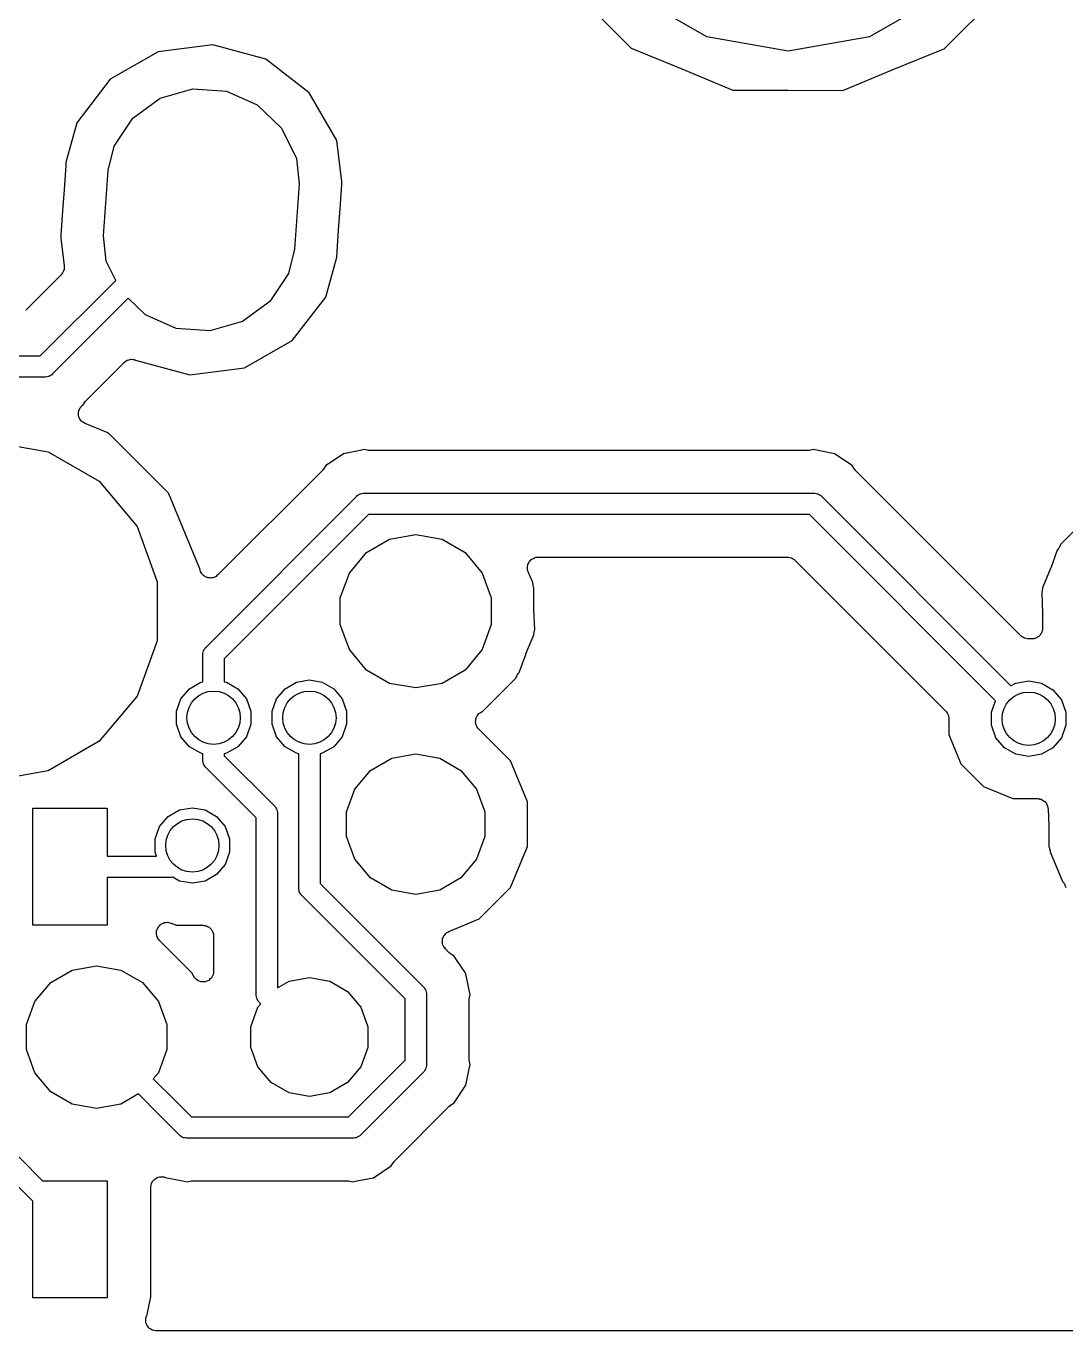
# Model space of a CAD drawing. Extents: x 240.1 to 314.9, y -176.2 to -102.8.
# Drawn here: x 249.35 to 261.76, y -176.23 to -160.66 of the extents above; entities that cross this region are included whole.
import ezdxf

# ---------------------------------------------------------------- set-up
doc = ezdxf.new("R2010")
doc.units = 0
doc.header["$MEASUREMENT"] = 0
doc.layers.add('BLACK', color=7, linetype='CONTINUOUS')

msp = doc.modelspace()

# ---------------------------------------------------------------- linework, layer by layer
at = {"layer": 'BLACK', "linetype": 'CONTINUOUS'}
for p, q in [((255.638, -159.986), (256.571, -160.919)), ((260.316, -160.922), (261.249, -159.989)), ((257.473, -160.787), (256.617, -160.293)), ((260.273, -160.293), (259.417, -160.787)), ((258.445, -160.958), (257.473, -160.787)), ((259.417, -160.787), (258.445, -160.958)), ((250.924, -160.964), (250.354, -161.291)), ((251.576, -160.881), (250.924, -160.964)), ((252.21, -161.053), (251.576, -160.881)), ((256.571, -160.919), (257.174, -161.169)), ((259.706, -161.173), (260.316, -160.923)), ((260.316, -160.923), (260.316, -160.922)), ((252.729, -161.454), (252.21, -161.053)), ((257.174, -161.169), (257.174, -161.169)), ((257.174, -161.169), (257.174, -161.169)), ((257.174, -161.169), (257.782, -161.423)), ((259.098, -161.425), (259.706, -161.173)), ((259.706, -161.173), (259.706, -161.173)), ((259.706, -161.173), (259.706, -161.173)), ((250.354, -161.291), (249.953, -161.81)), ((250.95, -161.517), (251.338, -161.406)), ((251.338, -161.406), (251.74, -161.434)), ((251.74, -161.434), (252.108, -161.597)), ((257.782, -161.423), (258.44, -161.423)), ((258.44, -161.423), (258.44, -161.423)), ((258.44, -161.423), (258.44, -161.423)), ((258.44, -161.423), (259.098, -161.425)), ((250.624, -161.755), (250.95, -161.517)), ((252.108, -161.597), (252.398, -161.877)), ((253.056, -162.024), (252.729, -161.454)), ((250.399, -162.089), (250.624, -161.755)), ((249.953, -161.81), (249.824, -162.284)), ((252.398, -161.877), (252.575, -162.239)), ((253.118, -162.511), (253.056, -162.024)), ((250.327, -162.382), (250.399, -162.089)), ((249.822, -162.32), (249.802, -162.61)), ((249.824, -162.284), (249.822, -162.32)), ((249.822, -162.32), (249.822, -162.32)), ((252.575, -162.239), (252.607, -162.539)), ((250.273, -163.161), (250.327, -162.382)), ((253.116, -162.547), (253.118, -162.511)), ((249.802, -162.61), (249.784, -162.863)), ((252.607, -162.539), (252.553, -163.318)), ((253.096, -162.837), (253.116, -162.547)), ((253.116, -162.547), (253.116, -162.547)), ((253.078, -163.09), (253.096, -162.837)), ((253.096, -162.837), (253.096, -162.837)), ((249.784, -162.863), (249.764, -163.153)), ((249.784, -162.863), (249.784, -162.863)), ((249.764, -163.153), (249.762, -163.189)), ((249.764, -163.153), (249.764, -163.153)), ((253.061, -163.347), (253.078, -163.09)), ((253.078, -163.09), (253.078, -163.09)), ((249.762, -163.189), (249.804, -163.518)), ((250.305, -163.461), (250.273, -163.161)), ((250.418, -163.693), (250.305, -163.461)), ((252.553, -163.318), (252.481, -163.611)), ((252.927, -163.89), (253.056, -163.416)), ((253.056, -163.416), (253.061, -163.347)), ((249.768, -163.624), (249.345, -164.047)), ((249.776, -163.613), (249.768, -163.624)), ((249.785, -163.603), (249.776, -163.613)), ((249.788, -163.595), (249.785, -163.603)), ((249.793, -163.588), (249.788, -163.595)), ((249.797, -163.575), (249.793, -163.588)), ((249.802, -163.562), (249.797, -163.575)), ((249.805, -163.545), (249.802, -163.554)), ((249.802, -163.554), (249.802, -163.562)), ((249.804, -163.518), (249.803, -163.532)), ((249.803, -163.532), (249.805, -163.545)), ((252.481, -163.611), (252.256, -163.945)), ((249.518, -164.592), (250.418, -163.693)), ((250.566, -163.904), (249.665, -164.805)), ((250.772, -164.103), (250.566, -163.904)), ((252.526, -164.409), (252.927, -163.89)), ((252.256, -163.945), (251.93, -164.183)), ((251.14, -164.266), (250.772, -164.103)), ((251.93, -164.183), (251.542, -164.294)), ((251.542, -164.294), (251.14, -164.266)), ((251.956, -164.736), (252.526, -164.409)), ((248.037, -164.592), (249.518, -164.592)), ((250.073, -165.115), (250.518, -164.67)), ((250.518, -164.67), (250.521, -164.668)), ((250.521, -164.668), (250.523, -164.666)), ((250.523, -164.666), (250.539, -164.655)), ((250.539, -164.655), (250.554, -164.644)), ((250.554, -164.644), (250.557, -164.644)), ((250.557, -164.644), (250.56, -164.642)), ((250.56, -164.642), (250.579, -164.638)), ((250.579, -164.638), (250.597, -164.633)), ((250.597, -164.633), (250.6, -164.633)), ((250.6, -164.633), (250.603, -164.633)), ((250.603, -164.633), (250.622, -164.635)), ((250.622, -164.635), (250.641, -164.637)), ((250.641, -164.637), (250.644, -164.638)), ((250.644, -164.638), (250.647, -164.639)), ((250.647, -164.639), (250.655, -164.643)), ((250.655, -164.643), (251.304, -164.819)), ((249.565, -164.846), (248.084, -164.846)), ((249.582, -164.847), (249.565, -164.846)), ((249.599, -164.843), (249.582, -164.847)), ((249.615, -164.84), (249.599, -164.843)), ((249.62, -164.837), (249.615, -164.84)), ((249.625, -164.836), (249.62, -164.837)), ((249.639, -164.826), (249.625, -164.836)), ((249.654, -164.818), (249.639, -164.826)), ((249.665, -164.805), (249.654, -164.818)), ((251.304, -164.819), (251.956, -164.736)), ((250.022, -165.182), (250.026, -165.179)), ((250.026, -165.179), (250.028, -165.178)), ((250.028, -165.178), (250.057, -165.134)), ((250.057, -165.134), (250.066, -165.125)), ((250.066, -165.125), (250.073, -165.115)), ((249.974, -165.29), (249.976, -165.273)), ((249.975, -165.295), (249.974, -165.29)), ((249.975, -165.299), (249.975, -165.295)), ((249.98, -165.316), (249.975, -165.299)), ((249.976, -165.255), (249.978, -165.251)), ((249.976, -165.273), (249.976, -165.255)), ((249.978, -165.246), (249.986, -165.231)), ((249.978, -165.251), (249.978, -165.246)), ((249.984, -165.333), (249.98, -165.316)), ((249.987, -165.337), (249.984, -165.333)), ((249.986, -165.231), (249.993, -165.214)), ((249.988, -165.341), (249.987, -165.337)), ((249.993, -165.214), (249.996, -165.211)), ((249.996, -165.211), (249.998, -165.207)), ((249.998, -165.207), (250.011, -165.195)), ((250.011, -165.195), (250.022, -165.182)), ((249.999, -165.355), (249.988, -165.341)), ((250.009, -165.37), (249.999, -165.355)), ((250.012, -165.372), (250.009, -165.37)), ((250.015, -165.376), (250.012, -165.372)), ((250.03, -165.385), (250.015, -165.376)), ((250.044, -165.396), (250.03, -165.385)), ((250.049, -165.397), (250.044, -165.396)), ((250.053, -165.399), (250.049, -165.397)), ((250.325, -165.509), (250.053, -165.399)), ((248.92, -165.615), (249.612, -165.737)), ((250.33, -165.513), (250.325, -165.509)), ((250.332, -165.514), (250.33, -165.513)), ((251.046, -166.228), (250.332, -165.514)), ((249.612, -165.737), (250.221, -166.089)), ((253.137, -165.76), (253, -165.851)), ((253.334, -165.721), (253.137, -165.76)), ((253.385, -165.711), (253.334, -165.721)), ((253.334, -165.721), (253.334, -165.721)), ((253.435, -165.721), (253.385, -165.711)), ((253.447, -165.721), (253.435, -165.721)), ((253.46, -165.723), (253.447, -165.721)), ((258.676, -165.723), (253.46, -165.723)), ((258.688, -165.721), (258.676, -165.723)), ((258.701, -165.721), (258.688, -165.721)), ((258.751, -165.711), (258.701, -165.721)), ((258.801, -165.721), (258.751, -165.711)), ((258.999, -165.76), (258.801, -165.721)), ((258.801, -165.721), (258.801, -165.721)), ((259.209, -165.9), (258.999, -165.76)), ((252.89, -165.952), (252.883, -165.962)), ((252.898, -165.943), (252.89, -165.952)), ((252.927, -165.9), (252.898, -165.943)), ((253, -165.851), (252.927, -165.9)), ((259.237, -165.943), (259.209, -165.9)), ((259.246, -165.952), (259.237, -165.943)), ((259.253, -165.962), (259.246, -165.952)), ((250.221, -166.089), (250.673, -166.628)), ((252.883, -165.962), (251.638, -167.206)), ((261.223, -167.932), (259.253, -165.962)), ((251.047, -166.23), (251.046, -166.228)), ((251.051, -166.237), (251.047, -166.23)), ((251.422, -167.132), (251.051, -166.237)), ((253.291, -166.272), (253.302, -166.259)), ((253.302, -166.259), (253.316, -166.251)), ((253.316, -166.251), (253.33, -166.241)), ((253.33, -166.241), (253.336, -166.24)), ((253.336, -166.24), (253.341, -166.237)), ((253.341, -166.237), (253.357, -166.234)), ((253.357, -166.234), (253.373, -166.23)), ((253.373, -166.23), (253.39, -166.231)), ((253.39, -166.231), (258.746, -166.231)), ((258.746, -166.231), (258.762, -166.23)), ((258.762, -166.23), (258.779, -166.234)), ((258.779, -166.234), (258.795, -166.237)), ((258.795, -166.237), (258.8, -166.24)), ((258.8, -166.24), (258.806, -166.241)), ((258.806, -166.241), (258.819, -166.251)), ((258.819, -166.251), (258.834, -166.259)), ((258.834, -166.259), (258.845, -166.272)), ((251.501, -168.062), (253.291, -166.272)), ((258.845, -166.272), (261.103, -168.531)), ((253.437, -166.485), (251.714, -168.208)), ((258.698, -166.485), (253.437, -166.485)), ((260.92, -168.707), (258.698, -166.485)), ((262.092, -166.446), (261.696, -166.842)), ((250.673, -166.628), (250.914, -167.288)), ((253.687, -166.78), (254, -166.725)), ((254, -166.725), (254.313, -166.78)), ((253.412, -166.939), (253.687, -166.78)), ((254.313, -166.78), (254.588, -166.939)), ((261.675, -166.887), (261.667, -166.896)), ((261.679, -166.877), (261.675, -166.887)), ((261.684, -166.869), (261.679, -166.877)), ((261.696, -166.842), (261.684, -166.869)), ((253.208, -167.183), (253.412, -166.939)), ((254.588, -166.939), (254.792, -167.183)), ((255.35, -167.057), (255.355, -167.05)), ((255.355, -167.05), (255.359, -167.043)), ((255.359, -167.043), (255.369, -167.033)), ((255.369, -167.033), (255.378, -167.023)), ((255.378, -167.023), (255.385, -167.019)), ((255.385, -167.019), (255.391, -167.013)), ((255.391, -167.013), (255.404, -167.008)), ((255.404, -167.008), (255.416, -167.001)), ((255.416, -167.001), (255.424, -166.999)), ((255.424, -166.999), (255.432, -166.996)), ((255.432, -166.996), (255.446, -166.996)), ((255.446, -166.996), (255.459, -166.993)), ((255.459, -166.993), (258.435, -166.993)), ((258.435, -166.993), (258.441, -166.994)), ((258.441, -166.994), (258.447, -166.994)), ((258.447, -166.994), (258.463, -166.998)), ((258.463, -166.998), (258.479, -167.001)), ((258.479, -167.001), (258.484, -167.004)), ((258.484, -167.004), (258.489, -167.005)), ((258.489, -167.005), (258.503, -167.015)), ((258.503, -167.015), (258.517, -167.023)), ((258.517, -167.023), (258.521, -167.027)), ((258.521, -167.027), (258.525, -167.03)), ((258.525, -167.03), (260.325, -168.83)), ((261.657, -166.909), (261.578, -167.126)), ((261.661, -166.906), (261.657, -166.909)), ((261.667, -166.896), (261.661, -166.906)), ((251.426, -167.151), (251.422, -167.132)), ((251.427, -167.153), (251.426, -167.151)), ((251.427, -167.155), (251.427, -167.153)), ((251.431, -167.165), (251.427, -167.155)), ((251.439, -167.177), (251.431, -167.165)), ((251.445, -167.189), (251.439, -167.177)), ((251.451, -167.195), (251.445, -167.189)), ((251.455, -167.202), (251.451, -167.195)), ((251.466, -167.211), (251.455, -167.202)), ((253.099, -167.481), (253.208, -167.183)), ((254.792, -167.183), (254.901, -167.481)), ((255.333, -167.126), (255.334, -167.112)), ((255.334, -167.134), (255.333, -167.126)), ((255.334, -167.098), (255.337, -167.09)), ((255.334, -167.112), (255.334, -167.098)), ((255.334, -167.142), (255.334, -167.134)), ((255.339, -167.155), (255.334, -167.142)), ((255.337, -167.09), (255.338, -167.082)), ((255.338, -167.082), (255.345, -167.07)), ((255.342, -167.169), (255.339, -167.155)), ((255.396, -167.298), (255.342, -167.169)), ((255.345, -167.07), (255.35, -167.057)), ((261.576, -167.131), (261.481, -167.36)), ((261.577, -167.128), (261.576, -167.131)), ((261.578, -167.126), (261.577, -167.128)), ((250.914, -167.288), (250.914, -167.992)), ((251.476, -167.221), (251.466, -167.211)), ((251.483, -167.224), (251.476, -167.221)), ((251.49, -167.229), (251.483, -167.224)), ((251.503, -167.233), (251.49, -167.229)), ((251.516, -167.239), (251.503, -167.233)), ((251.524, -167.24), (251.516, -167.239)), ((251.532, -167.242), (251.524, -167.24)), ((251.546, -167.242), (251.532, -167.242)), ((251.56, -167.243), (251.546, -167.242)), ((251.568, -167.241), (251.56, -167.243)), ((251.576, -167.24), (251.568, -167.241)), ((251.589, -167.235), (251.576, -167.24)), ((251.602, -167.232), (251.589, -167.235)), ((251.609, -167.227), (251.602, -167.232)), ((251.617, -167.224), (251.609, -167.227)), ((251.627, -167.214), (251.617, -167.224)), ((251.638, -167.206), (251.627, -167.214)), ((255.396, -167.309), (255.396, -167.298)), ((255.401, -167.33), (255.396, -167.309)), ((255.396, -167.309), (255.396, -167.309)), ((255.396, -167.309), (255.396, -167.309)), ((255.406, -167.352), (255.401, -167.33)), ((255.409, -167.36), (255.406, -167.352)), ((255.406, -167.352), (255.406, -167.352)), ((255.406, -167.352), (255.406, -167.352)), ((255.409, -167.608), (255.409, -167.36)), ((261.481, -167.36), (261.481, -167.368)), ((253.099, -167.799), (253.099, -167.481)), ((254.901, -167.481), (254.901, -167.799)), ((261.473, -167.411), (261.471, -167.419)), ((261.471, -167.419), (261.481, -167.667)), ((261.477, -167.39), (261.473, -167.411)), ((261.473, -167.411), (261.473, -167.411)), ((261.473, -167.411), (261.473, -167.411)), ((261.481, -167.368), (261.477, -167.39)), ((261.481, -167.368), (261.481, -167.368)), ((261.481, -167.368), (261.481, -167.368)), ((255.409, -167.61), (255.409, -167.608)), ((255.409, -167.613), (255.409, -167.61)), ((255.419, -167.861), (255.409, -167.613)), ((261.481, -167.667), (261.481, -167.67)), ((261.481, -167.67), (261.481, -167.672)), ((261.481, -167.672), (261.481, -167.842)), ((253.208, -168.097), (253.099, -167.799)), ((254.901, -167.799), (254.792, -168.097)), ((255.314, -168.149), (255.409, -167.92)), ((255.409, -167.912), (255.413, -167.89)), ((255.409, -167.92), (255.409, -167.912)), ((255.409, -167.912), (255.409, -167.912)), ((255.409, -167.912), (255.409, -167.912)), ((255.413, -167.89), (255.417, -167.869)), ((255.417, -167.869), (255.419, -167.861)), ((255.417, -167.869), (255.417, -167.869)), ((255.417, -167.869), (255.417, -167.869)), ((261.228, -167.935), (261.223, -167.932)), ((261.231, -167.94), (261.228, -167.935)), ((261.246, -167.948), (261.231, -167.94)), ((261.259, -167.958), (261.246, -167.948)), ((261.265, -167.959), (261.259, -167.958)), ((261.27, -167.962), (261.265, -167.959)), ((261.286, -167.965), (261.27, -167.962)), ((261.302, -167.969), (261.286, -167.965)), ((261.308, -167.968), (261.302, -167.969)), ((261.313, -167.969), (261.308, -167.968)), ((261.354, -167.969), (261.313, -167.969)), ((261.365, -167.967), (261.354, -167.969)), ((261.376, -167.967), (261.365, -167.967)), ((261.387, -167.964), (261.376, -167.967)), ((261.398, -167.962), (261.387, -167.964)), ((261.407, -167.956), (261.398, -167.962)), ((261.418, -167.952), (261.407, -167.956)), ((261.426, -167.945), (261.418, -167.952)), ((261.436, -167.94), (261.426, -167.945)), ((261.443, -167.931), (261.436, -167.94)), ((261.451, -167.924), (261.443, -167.931)), ((261.457, -167.914), (261.451, -167.924)), ((261.464, -167.906), (261.457, -167.914)), ((261.468, -167.895), (261.464, -167.906)), ((261.473, -167.886), (261.468, -167.895)), ((261.475, -167.875), (261.473, -167.886)), ((261.479, -167.864), (261.475, -167.875)), ((261.481, -167.842), (261.479, -167.853)), ((261.479, -167.853), (261.479, -167.864)), ((250.914, -167.992), (250.673, -168.652)), ((251.459, -168.145), (251.463, -168.128)), ((251.463, -168.128), (251.466, -168.112)), ((251.466, -168.112), (251.469, -168.107)), ((251.469, -168.107), (251.47, -168.101)), ((251.47, -168.101), (251.48, -168.087)), ((251.48, -168.087), (251.488, -168.073)), ((251.488, -168.073), (251.501, -168.062)), ((253.412, -168.341), (253.208, -168.097)), ((254.792, -168.097), (254.588, -168.341)), ((251.46, -168.161), (251.459, -168.145)), ((251.46, -168.27), (251.46, -168.161)), ((251.46, -168.481), (251.46, -168.27)), ((251.46, -168.27), (251.46, -168.27)), ((251.714, -168.208), (251.714, -168.481)), ((255.233, -168.371), (255.312, -168.154)), ((255.312, -168.154), (255.313, -168.152)), ((255.313, -168.152), (255.314, -168.149)), ((253.687, -168.5), (253.412, -168.341)), ((254.588, -168.341), (254.313, -168.5)), ((254.798, -168.834), (255.194, -168.438)), ((255.194, -168.438), (255.206, -168.411)), ((255.206, -168.411), (255.211, -168.403)), ((255.211, -168.403), (255.215, -168.393)), ((255.215, -168.393), (255.223, -168.384)), ((255.223, -168.384), (255.229, -168.374)), ((255.229, -168.374), (255.233, -168.371)), ((251.196, -168.684), (251.297, -168.564)), ((251.297, -168.564), (251.433, -168.486)), ((251.433, -168.486), (251.46, -168.481)), ((251.714, -168.481), (251.741, -168.486)), ((251.741, -168.486), (251.877, -168.564)), ((251.877, -168.564), (251.978, -168.684)), ((252.339, -168.684), (252.44, -168.564)), ((252.44, -168.564), (252.576, -168.486)), ((252.576, -168.486), (252.73, -168.459)), ((252.73, -168.459), (252.884, -168.486)), ((252.884, -168.486), (253.02, -168.564)), ((253.02, -168.564), (253.121, -168.684)), ((254, -168.555), (253.687, -168.5)), ((254.313, -168.5), (254, -168.555)), ((261.103, -168.531), (261.161, -168.498)), ((261.161, -168.498), (261.315, -168.471)), ((261.315, -168.471), (261.469, -168.498)), ((261.469, -168.498), (261.605, -168.576)), ((261.605, -168.576), (261.706, -168.696)), ((250.673, -168.652), (250.221, -169.191)), ((251.142, -168.832), (251.196, -168.684)), ((251.978, -168.684), (252.031, -168.832)), ((252.285, -168.832), (252.339, -168.684)), ((253.121, -168.684), (253.174, -168.832)), ((260.87, -168.844), (260.92, -168.707)), ((261.706, -168.696), (261.759, -168.844)), ((251.142, -168.988), (251.142, -168.832)), ((252.031, -168.832), (252.031, -168.988)), ((252.285, -168.988), (252.285, -168.832)), ((253.174, -168.832), (253.174, -168.988)), ((254.717, -168.922), (254.723, -168.909)), ((254.723, -168.909), (254.727, -168.896)), ((254.727, -168.896), (254.732, -168.889)), ((254.732, -168.889), (254.736, -168.882)), ((254.736, -168.882), (254.746, -168.872)), ((254.746, -168.872), (254.754, -168.861)), ((254.754, -168.861), (254.761, -168.856)), ((254.761, -168.856), (254.767, -168.85)), ((254.767, -168.85), (254.78, -168.845)), ((254.78, -168.845), (254.791, -168.837)), ((254.791, -168.837), (254.798, -168.834)), ((260.325, -168.83), (260.328, -168.835)), ((260.328, -168.835), (260.333, -168.838)), ((260.333, -168.838), (260.341, -168.853)), ((260.341, -168.853), (260.351, -168.866)), ((260.351, -168.866), (260.352, -168.872)), ((260.352, -168.872), (260.355, -168.877)), ((260.355, -168.877), (260.358, -168.893)), ((260.358, -168.893), (260.362, -168.909)), ((260.362, -168.909), (260.361, -168.915)), ((260.361, -168.915), (260.362, -168.92)), ((260.87, -169), (260.87, -168.844)), ((261.759, -168.844), (261.759, -169)), ((251.196, -169.136), (251.142, -168.988)), ((252.031, -168.988), (251.978, -169.136)), ((252.339, -169.136), (252.285, -168.988)), ((253.174, -168.988), (253.121, -169.136)), ((254.713, -168.966), (254.715, -168.952)), ((254.716, -168.974), (254.713, -168.966)), ((254.714, -168.938), (254.717, -168.93)), ((254.715, -168.952), (254.714, -168.938)), ((254.716, -168.982), (254.716, -168.974)), ((254.721, -168.995), (254.716, -168.982)), ((254.717, -168.93), (254.717, -168.922)), ((254.725, -169.008), (254.721, -168.995)), ((254.73, -169.015), (254.725, -169.008)), ((254.733, -169.023), (254.73, -169.015)), ((254.742, -169.033), (254.733, -169.023)), ((254.75, -169.044), (254.742, -169.033)), ((255.13, -169.425), (254.75, -169.044)), ((260.362, -168.92), (260.362, -169.111)), ((260.924, -169.148), (260.87, -169)), ((261.759, -169), (261.706, -169.148)), ((250.221, -169.191), (249.612, -169.543)), ((251.297, -169.256), (251.196, -169.136)), ((251.978, -169.136), (251.877, -169.256)), ((252.44, -169.256), (252.339, -169.136)), ((253.121, -169.136), (253.02, -169.256)), ((260.362, -169.111), (260.507, -169.461)), ((261.025, -169.268), (260.924, -169.148)), ((261.706, -169.148), (261.605, -169.268)), ((251.433, -169.334), (251.297, -169.256)), ((251.46, -169.339), (251.433, -169.334)), ((251.46, -169.412), (251.46, -169.339)), ((251.741, -169.334), (251.714, -169.339)), ((251.714, -169.339), (251.714, -169.365)), ((251.714, -169.365), (252.308, -169.959)), ((251.877, -169.256), (251.741, -169.334)), ((252.576, -169.334), (252.44, -169.256)), ((252.603, -169.339), (252.576, -169.334)), ((252.603, -170.936), (252.603, -169.339)), ((252.884, -169.334), (252.857, -169.339)), ((252.857, -169.339), (252.857, -170.889)), ((253.02, -169.256), (252.884, -169.334)), ((253.713, -169.392), (254, -169.342)), ((254, -169.342), (254.287, -169.392)), ((261.161, -169.346), (261.025, -169.268)), ((261.315, -169.373), (261.161, -169.346)), ((261.469, -169.346), (261.315, -169.373)), ((261.605, -169.268), (261.469, -169.346)), ((251.459, -169.429), (251.46, -169.412)), ((251.463, -169.446), (251.459, -169.429)), ((251.466, -169.462), (251.463, -169.446)), ((251.469, -169.467), (251.466, -169.462)), ((251.47, -169.472), (251.469, -169.467)), ((251.48, -169.486), (251.47, -169.472)), ((251.488, -169.501), (251.48, -169.486)), ((251.501, -169.512), (251.488, -169.501)), ((252.095, -170.106), (251.501, -169.512)), ((253.274, -169.761), (253.461, -169.538)), ((253.461, -169.538), (253.713, -169.392)), ((254.287, -169.392), (254.539, -169.538)), ((254.539, -169.538), (254.726, -169.761)), ((255.333, -169.915), (255.13, -169.425)), ((260.507, -169.461), (260.775, -169.729)), ((249.612, -169.543), (248.92, -169.665)), ((253.174, -170.034), (253.274, -169.761)), ((254.726, -169.761), (254.825, -170.034)), ((260.775, -169.729), (261.125, -169.874)), ((249.428, -171.386), (249.428, -169.989)), ((249.428, -169.989), (250.317, -169.989)), ((250.317, -169.989), (250.317, -170.561)), ((251.179, -170.01), (251.333, -169.983)), ((251.333, -169.983), (251.487, -170.01)), ((252.308, -169.959), (252.321, -169.97)), ((252.321, -169.97), (252.329, -169.985)), ((252.329, -169.985), (252.339, -169.998)), ((252.339, -169.998), (252.34, -170.004)), ((252.34, -170.004), (252.343, -170.009)), ((255.333, -170.445), (255.333, -169.915)), ((261.125, -169.874), (261.42, -169.874)), ((261.42, -169.874), (261.428, -169.876)), ((261.428, -169.876), (261.436, -169.875)), ((261.436, -169.875), (261.449, -169.88)), ((261.449, -169.88), (261.463, -169.882)), ((261.463, -169.882), (261.47, -169.886)), ((261.47, -169.886), (261.478, -169.889)), ((261.478, -169.889), (261.489, -169.897)), ((261.489, -169.897), (261.501, -169.904)), ((261.501, -169.904), (261.507, -169.91)), ((261.507, -169.91), (261.513, -169.915)), ((261.513, -169.915), (261.521, -169.927)), ((261.521, -169.927), (261.53, -169.938)), ((261.53, -169.938), (261.532, -169.946)), ((261.532, -169.946), (261.537, -169.953)), ((261.537, -169.953), (261.54, -169.966)), ((261.54, -169.966), (261.545, -169.979)), ((261.545, -169.979), (261.545, -169.988)), ((261.545, -169.988), (261.547, -169.996)), ((261.547, -169.996), (261.556, -170.208)), ((250.942, -170.208), (251.043, -170.088)), ((251.043, -170.088), (251.179, -170.01)), ((251.487, -170.01), (251.623, -170.088)), ((251.623, -170.088), (251.724, -170.208)), ((252.095, -172.206), (252.095, -170.106)), ((252.343, -170.009), (252.346, -170.025)), ((252.346, -170.025), (252.35, -170.042)), ((252.35, -170.042), (252.349, -170.059)), ((252.349, -170.059), (252.349, -172.133)), ((253.174, -170.326), (253.174, -170.034)), ((254.825, -170.034), (254.825, -170.326)), ((250.888, -170.356), (250.942, -170.208)), ((251.724, -170.208), (251.777, -170.356)), ((261.556, -170.208), (261.556, -170.211)), ((261.556, -170.211), (261.556, -170.214)), ((261.556, -170.214), (261.556, -170.445)), ((250.888, -170.512), (250.888, -170.356)), ((251.777, -170.356), (251.777, -170.512)), ((253.274, -170.599), (253.174, -170.326)), ((254.825, -170.326), (254.726, -170.599)), ((255.13, -170.935), (255.333, -170.445)), ((261.556, -170.445), (261.56, -170.454)), ((261.56, -170.454), (261.565, -170.476)), ((250.317, -170.561), (250.906, -170.561)), ((250.906, -170.561), (250.888, -170.512)), ((251.777, -170.512), (251.724, -170.66)), ((253.461, -170.822), (253.274, -170.599)), ((254.726, -170.599), (254.539, -170.822)), ((261.565, -170.476), (261.57, -170.497)), ((261.57, -170.497), (261.57, -170.509)), ((261.57, -170.509), (261.717, -170.863)), ((251.623, -170.78), (251.487, -170.858)), ((251.724, -170.66), (251.623, -170.78)), ((251.073, -170.815), (250.317, -170.815)), ((250.317, -170.815), (250.317, -171.386)), ((251.09, -170.816), (251.073, -170.815)), ((251.101, -170.814), (251.09, -170.816)), ((251.179, -170.858), (251.101, -170.814)), ((251.333, -170.885), (251.179, -170.858)), ((251.487, -170.858), (251.333, -170.885)), ((252.602, -170.953), (252.603, -170.936)), ((252.857, -170.889), (254.086, -172.118)), ((253.713, -170.968), (253.461, -170.822)), ((254.539, -170.822), (254.287, -170.968)), ((254.755, -171.31), (255.13, -170.935)), ((261.717, -170.863), (261.723, -170.868)), ((261.723, -170.868), (261.729, -170.877)), ((261.729, -170.877), (261.737, -170.885)), ((261.737, -170.885), (261.741, -170.896)), ((261.741, -170.896), (261.747, -170.905)), ((261.747, -170.905), (261.76, -170.935)), ((252.606, -170.97), (252.602, -170.953)), ((252.609, -170.986), (252.606, -170.97)), ((252.612, -170.991), (252.609, -170.986)), ((252.613, -170.997), (252.612, -170.991)), ((252.623, -171.01), (252.613, -170.997)), ((252.631, -171.025), (252.623, -171.01)), ((252.644, -171.036), (252.631, -171.025)), ((253.873, -172.265), (252.644, -171.036)), ((254, -171.018), (253.713, -170.968)), ((254.287, -170.968), (254, -171.018)), ((250.317, -171.386), (249.428, -171.386)), ((250.916, -171.427), (250.923, -171.409)), ((250.923, -171.409), (250.925, -171.407)), ((250.925, -171.407), (250.927, -171.404)), ((250.927, -171.404), (250.94, -171.391)), ((250.94, -171.391), (250.953, -171.376)), ((250.953, -171.376), (250.956, -171.375)), ((250.956, -171.375), (250.958, -171.373)), ((250.958, -171.373), (250.975, -171.365)), ((250.975, -171.365), (250.992, -171.356)), ((250.992, -171.356), (250.995, -171.356)), ((250.995, -171.356), (250.998, -171.355)), ((250.998, -171.355), (251.017, -171.353)), ((251.017, -171.353), (251.036, -171.35)), ((251.036, -171.35), (251.039, -171.351)), ((251.039, -171.351), (251.042, -171.351)), ((251.042, -171.351), (251.06, -171.356)), ((251.06, -171.356), (251.079, -171.36)), ((251.079, -171.36), (251.144, -171.386)), ((251.144, -171.386), (251.46, -171.386)), ((251.46, -171.386), (251.471, -171.388)), ((251.471, -171.388), (251.482, -171.388)), ((251.482, -171.388), (251.492, -171.392)), ((251.492, -171.392), (251.503, -171.394)), ((251.503, -171.394), (251.513, -171.4)), ((251.513, -171.4), (251.524, -171.404)), ((251.524, -171.404), (251.532, -171.411)), ((254.394, -171.46), (254.755, -171.31)), ((250.904, -171.488), (250.906, -171.469)), ((250.905, -171.491), (250.904, -171.488)), ((250.905, -171.494), (250.905, -171.491)), ((250.911, -171.512), (250.905, -171.494)), ((250.906, -171.469), (250.907, -171.45)), ((250.907, -171.45), (250.908, -171.447)), ((250.908, -171.444), (250.916, -171.427)), ((250.908, -171.447), (250.908, -171.444)), ((250.916, -171.531), (250.911, -171.512)), ((250.917, -171.533), (250.916, -171.531)), ((250.918, -171.536), (250.917, -171.533)), ((250.93, -171.551), (250.918, -171.536)), ((250.941, -171.567), (250.93, -171.551)), ((251.532, -171.411), (251.542, -171.416)), ((251.542, -171.416), (251.549, -171.425)), ((251.549, -171.425), (251.557, -171.432)), ((251.557, -171.432), (251.563, -171.441)), ((251.563, -171.441), (251.57, -171.45)), ((251.57, -171.45), (251.574, -171.46)), ((251.574, -171.46), (251.579, -171.47)), ((251.579, -171.47), (251.581, -171.481)), ((251.581, -171.481), (251.585, -171.491)), ((251.585, -171.491), (251.585, -171.503)), ((251.585, -171.503), (251.587, -171.513)), ((251.587, -171.513), (251.587, -171.936)), ((254.317, -171.561), (254.32, -171.553)), ((254.318, -171.575), (254.317, -171.561)), ((254.32, -171.544), (254.326, -171.532)), ((254.32, -171.553), (254.32, -171.544)), ((254.326, -171.532), (254.33, -171.519)), ((254.33, -171.519), (254.335, -171.512)), ((254.335, -171.512), (254.339, -171.505)), ((254.339, -171.505), (254.349, -171.495)), ((254.349, -171.495), (254.357, -171.484)), ((254.357, -171.484), (254.364, -171.479)), ((254.364, -171.479), (254.37, -171.473)), ((254.37, -171.473), (254.383, -171.467)), ((254.383, -171.467), (254.394, -171.46)), ((251.331, -171.957), (250.941, -171.567)), ((254.316, -171.588), (254.318, -171.575)), ((254.319, -171.596), (254.316, -171.588)), ((254.319, -171.605), (254.319, -171.596)), ((254.324, -171.618), (254.319, -171.605)), ((254.328, -171.631), (254.324, -171.618)), ((254.333, -171.638), (254.328, -171.631)), ((254.336, -171.646), (254.333, -171.638)), ((254.345, -171.656), (254.336, -171.646)), ((254.353, -171.667), (254.345, -171.656)), ((254.396, -171.71), (254.353, -171.667)), ((254.406, -171.717), (254.396, -171.71)), ((254.415, -171.726), (254.406, -171.717)), ((249.899, -171.92), (250.19, -171.869)), ((250.19, -171.869), (250.481, -171.92)), ((254.458, -171.754), (254.415, -171.726)), ((254.486, -171.797), (254.458, -171.754)), ((254.589, -171.95), (254.486, -171.797)), ((249.643, -172.068), (249.899, -171.92)), ((250.481, -171.92), (250.737, -172.068)), ((251.343, -171.985), (251.331, -171.957)), ((251.353, -172.001), (251.343, -171.985)), ((251.363, -172.018), (251.353, -172.001)), ((251.365, -172.02), (251.363, -172.018)), ((251.366, -172.022), (251.365, -172.02)), ((251.382, -172.034), (251.366, -172.022)), ((251.542, -172.03), (251.528, -172.044)), ((251.557, -172.018), (251.542, -172.03)), ((251.559, -172.016), (251.557, -172.018)), ((251.561, -172.014), (251.559, -172.016)), ((251.57, -171.997), (251.561, -172.014)), ((251.579, -171.98), (251.57, -171.997)), ((251.58, -171.977), (251.579, -171.98)), ((251.581, -171.975), (251.58, -171.977)), ((251.584, -171.955), (251.581, -171.975)), ((251.587, -171.936), (251.584, -171.955)), ((252.487, -172.053), (252.73, -172.011)), ((252.73, -172.011), (252.973, -172.053)), ((254.598, -171.964), (254.589, -171.95)), ((254.589, -171.95), (254.589, -171.95)), ((254.637, -172.162), (254.598, -171.964)), ((249.453, -172.294), (249.643, -172.068)), ((250.737, -172.068), (250.927, -172.294)), ((251.397, -172.046), (251.382, -172.034)), ((251.399, -172.047), (251.397, -172.046)), ((251.401, -172.049), (251.399, -172.047)), ((251.42, -172.055), (251.401, -172.049)), ((251.438, -172.061), (251.42, -172.055)), ((251.441, -172.061), (251.438, -172.061)), ((251.443, -172.062), (251.441, -172.061)), ((251.463, -172.061), (251.443, -172.062)), ((251.482, -172.061), (251.463, -172.061)), ((251.485, -172.061), (251.482, -172.061)), ((251.487, -172.06), (251.485, -172.061)), ((251.505, -172.053), (251.487, -172.06)), ((251.524, -172.046), (251.505, -172.053)), ((251.526, -172.045), (251.524, -172.046)), ((251.528, -172.044), (251.526, -172.045)), ((252.349, -172.133), (252.487, -172.053)), ((252.973, -172.053), (253.186, -172.177)), ((253.186, -172.177), (253.344, -172.365)), ((254.086, -172.118), (254.099, -172.129)), ((254.099, -172.129), (254.107, -172.144)), ((254.107, -172.144), (254.117, -172.157)), ((254.117, -172.157), (254.118, -172.163)), ((254.118, -172.163), (254.121, -172.168)), ((254.121, -172.168), (254.124, -172.184)), ((254.124, -172.184), (254.128, -172.201)), ((254.647, -172.212), (254.637, -172.162)), ((254.637, -172.162), (254.637, -172.162)), ((249.352, -172.572), (249.453, -172.294)), ((250.927, -172.294), (251.028, -172.572)), ((252.094, -172.223), (252.095, -172.206)), ((252.098, -172.24), (252.094, -172.223)), ((252.101, -172.256), (252.098, -172.24)), ((252.104, -172.261), (252.101, -172.256)), ((252.105, -172.266), (252.104, -172.261)), ((252.115, -172.28), (252.105, -172.266)), ((252.123, -172.295), (252.115, -172.28)), ((252.116, -172.365), (252.152, -172.322)), ((252.136, -172.306), (252.123, -172.295)), ((252.152, -172.322), (252.136, -172.306)), ((253.873, -172.995), (253.873, -172.265)), ((254.128, -172.201), (254.127, -172.218)), ((254.127, -172.218), (254.127, -173.042)), ((254.635, -172.287), (254.637, -172.275)), ((254.635, -172.973), (254.635, -172.287)), ((254.637, -172.262), (254.647, -172.212)), ((254.637, -172.275), (254.637, -172.262)), ((252.031, -172.597), (252.116, -172.365)), ((253.344, -172.365), (253.428, -172.597)), ((249.352, -172.868), (249.352, -172.572)), ((251.028, -172.572), (251.028, -172.868)), ((252.031, -172.843), (252.031, -172.597)), ((253.428, -172.597), (253.428, -172.843)), ((249.453, -173.146), (249.352, -172.868)), ((251.028, -172.868), (250.927, -173.146)), ((252.116, -173.075), (252.031, -172.843)), ((253.428, -172.843), (253.344, -173.075)), ((252.274, -173.263), (252.116, -173.075)), ((253.344, -173.075), (253.186, -173.263)), ((253.196, -173.673), (253.873, -172.995)), ((254.107, -173.116), (254.099, -173.131)), ((254.117, -173.102), (254.107, -173.116)), ((254.118, -173.097), (254.117, -173.102)), ((254.121, -173.092), (254.118, -173.097)), ((254.124, -173.075), (254.121, -173.092)), ((254.128, -173.059), (254.124, -173.075)), ((254.127, -173.042), (254.128, -173.059)), ((254.598, -173.295), (254.637, -173.098)), ((254.637, -172.985), (254.635, -172.973)), ((254.637, -172.997), (254.637, -172.985)), ((254.647, -173.048), (254.637, -172.997)), ((254.637, -173.098), (254.647, -173.048)), ((254.637, -173.098), (254.637, -173.098)), ((249.643, -173.372), (249.453, -173.146)), ((250.927, -173.146), (250.867, -173.217)), ((250.867, -173.217), (251.126, -173.476)), ((252.487, -173.386), (252.274, -173.263)), ((253.186, -173.263), (252.973, -173.386)), ((254.086, -173.141), (253.342, -173.885)), ((254.099, -173.131), (254.086, -173.141)), ((249.899, -173.52), (249.643, -173.372)), ((250.69, -173.399), (250.481, -173.52)), ((250.946, -173.656), (250.69, -173.399)), ((252.73, -173.429), (252.487, -173.386)), ((252.973, -173.386), (252.73, -173.429)), ((254.458, -173.505), (254.598, -173.295)), ((250.19, -173.571), (249.899, -173.52)), ((250.481, -173.52), (250.19, -173.571)), ((251.126, -173.476), (251.126, -173.476)), ((251.126, -173.476), (251.322, -173.673)), ((253.75, -174.195), (254.396, -173.55)), ((254.396, -173.55), (254.406, -173.543)), ((254.406, -173.543), (254.415, -173.534)), ((254.415, -173.534), (254.458, -173.505)), ((251.176, -173.885), (250.946, -173.656)), ((250.946, -173.656), (250.946, -173.656)), ((251.322, -173.673), (253.196, -173.673)), ((251.187, -173.898), (251.176, -173.885)), ((251.201, -173.907), (251.187, -173.898)), ((253.331, -173.898), (253.316, -173.907)), ((253.342, -173.885), (253.331, -173.898)), ((249.014, -173.904), (249.544, -174.434)), ((251.215, -173.916), (251.201, -173.907)), ((251.22, -173.918), (251.215, -173.916)), ((251.225, -173.921), (251.22, -173.918)), ((251.242, -173.924), (251.225, -173.921)), ((251.258, -173.928), (251.242, -173.924)), ((251.275, -173.927), (251.258, -173.928)), ((253.243, -173.927), (251.275, -173.927)), ((253.259, -173.928), (253.243, -173.927)), ((253.276, -173.924), (253.259, -173.928)), ((253.292, -173.921), (253.276, -173.924)), ((253.297, -173.918), (253.292, -173.921)), ((253.303, -173.916), (253.297, -173.918)), ((253.316, -173.907), (253.303, -173.916)), ((249.428, -174.678), (248.867, -174.117)), ((253.734, -174.215), (253.743, -174.206)), ((253.743, -174.206), (253.75, -174.195)), ((253.496, -174.398), (253.706, -174.257)), ((253.706, -174.257), (253.734, -174.215)), ((249.544, -174.434), (250.317, -174.434)), ((250.317, -174.434), (250.317, -175.832)), ((250.837, -174.512), (250.838, -174.508)), ((250.837, -175.819), (250.837, -174.512)), ((250.838, -174.504), (250.842, -174.486)), ((250.838, -174.508), (250.838, -174.504)), ((250.842, -174.486), (250.845, -174.469)), ((250.845, -174.469), (250.847, -174.465)), ((250.847, -174.465), (250.848, -174.461)), ((250.848, -174.461), (250.858, -174.446)), ((250.858, -174.446), (250.867, -174.43)), ((250.867, -174.43), (250.87, -174.428)), ((250.87, -174.428), (250.873, -174.424)), ((250.873, -174.424), (250.887, -174.414)), ((250.887, -174.414), (250.901, -174.402)), ((250.901, -174.402), (250.905, -174.401)), ((250.905, -174.401), (250.908, -174.398)), ((250.908, -174.398), (250.926, -174.393)), ((250.926, -174.393), (250.942, -174.387)), ((250.942, -174.387), (250.947, -174.387)), ((250.947, -174.387), (250.951, -174.386)), ((250.951, -174.386), (250.969, -174.387)), ((250.969, -174.387), (250.986, -174.387)), ((250.986, -174.387), (250.99, -174.388)), ((250.99, -174.388), (250.995, -174.389)), ((250.995, -174.389), (251.009, -174.395)), ((251.009, -174.395), (251.219, -174.437)), ((251.219, -174.437), (251.219, -174.437)), ((251.219, -174.437), (251.27, -174.447)), ((251.27, -174.447), (251.32, -174.437)), ((251.32, -174.437), (251.332, -174.437)), ((251.332, -174.437), (251.345, -174.435)), ((251.345, -174.435), (253.173, -174.435)), ((253.173, -174.435), (253.185, -174.437)), ((253.185, -174.437), (253.198, -174.437)), ((253.198, -174.437), (253.248, -174.447)), ((253.248, -174.447), (253.298, -174.437)), ((253.298, -174.437), (253.496, -174.398)), ((253.298, -174.437), (253.298, -174.437)), ((249.428, -175.832), (249.428, -174.678)), ((250.317, -175.832), (249.428, -175.832)), ((250.795, -176.031), (250.837, -175.819)), ((250.777, -176.077), (250.778, -176.073)), ((250.777, -176.095), (250.777, -176.077)), ((250.778, -176.073), (250.779, -176.069)), ((250.779, -176.069), (250.786, -176.052)), ((250.786, -176.052), (250.792, -176.035)), ((250.792, -176.035), (250.795, -176.032)), ((250.795, -176.032), (250.795, -176.031)), ((250.776, -176.113), (250.777, -176.095)), ((250.777, -176.117), (250.776, -176.113)), ((250.777, -176.121), (250.777, -176.117)), ((250.783, -176.138), (250.777, -176.121)), ((250.788, -176.155), (250.783, -176.138)), ((250.791, -176.159), (250.788, -176.155)), ((250.792, -176.162), (250.791, -176.159)), ((250.804, -176.176), (250.792, -176.162)), ((250.814, -176.191), (250.804, -176.176)), ((250.818, -176.193), (250.814, -176.191)), ((250.82, -176.196), (250.818, -176.193)), ((250.836, -176.205), (250.82, -176.196)), ((250.851, -176.215), (250.836, -176.205)), ((250.855, -176.216), (250.851, -176.215)), ((250.859, -176.218), (250.855, -176.216)), ((250.876, -176.221), (250.859, -176.218)), ((250.894, -176.226), (250.876, -176.221)), ((250.898, -176.225), (250.894, -176.226)), ((250.902, -176.226), (250.898, -176.225)), ((265.988, -176.226), (250.902, -176.226))]:
    msp.add_line(p, q, dxfattribs=at)
at = {"layer": 'BLACK'}
for centre in [(251.587, -168.91), (252.73, -168.91), (261.315, -168.922), (251.333, -170.434)]:
    msp.add_circle(centre, 0.318, dxfattribs=at)

doc.saveas('drawing.dxf')
